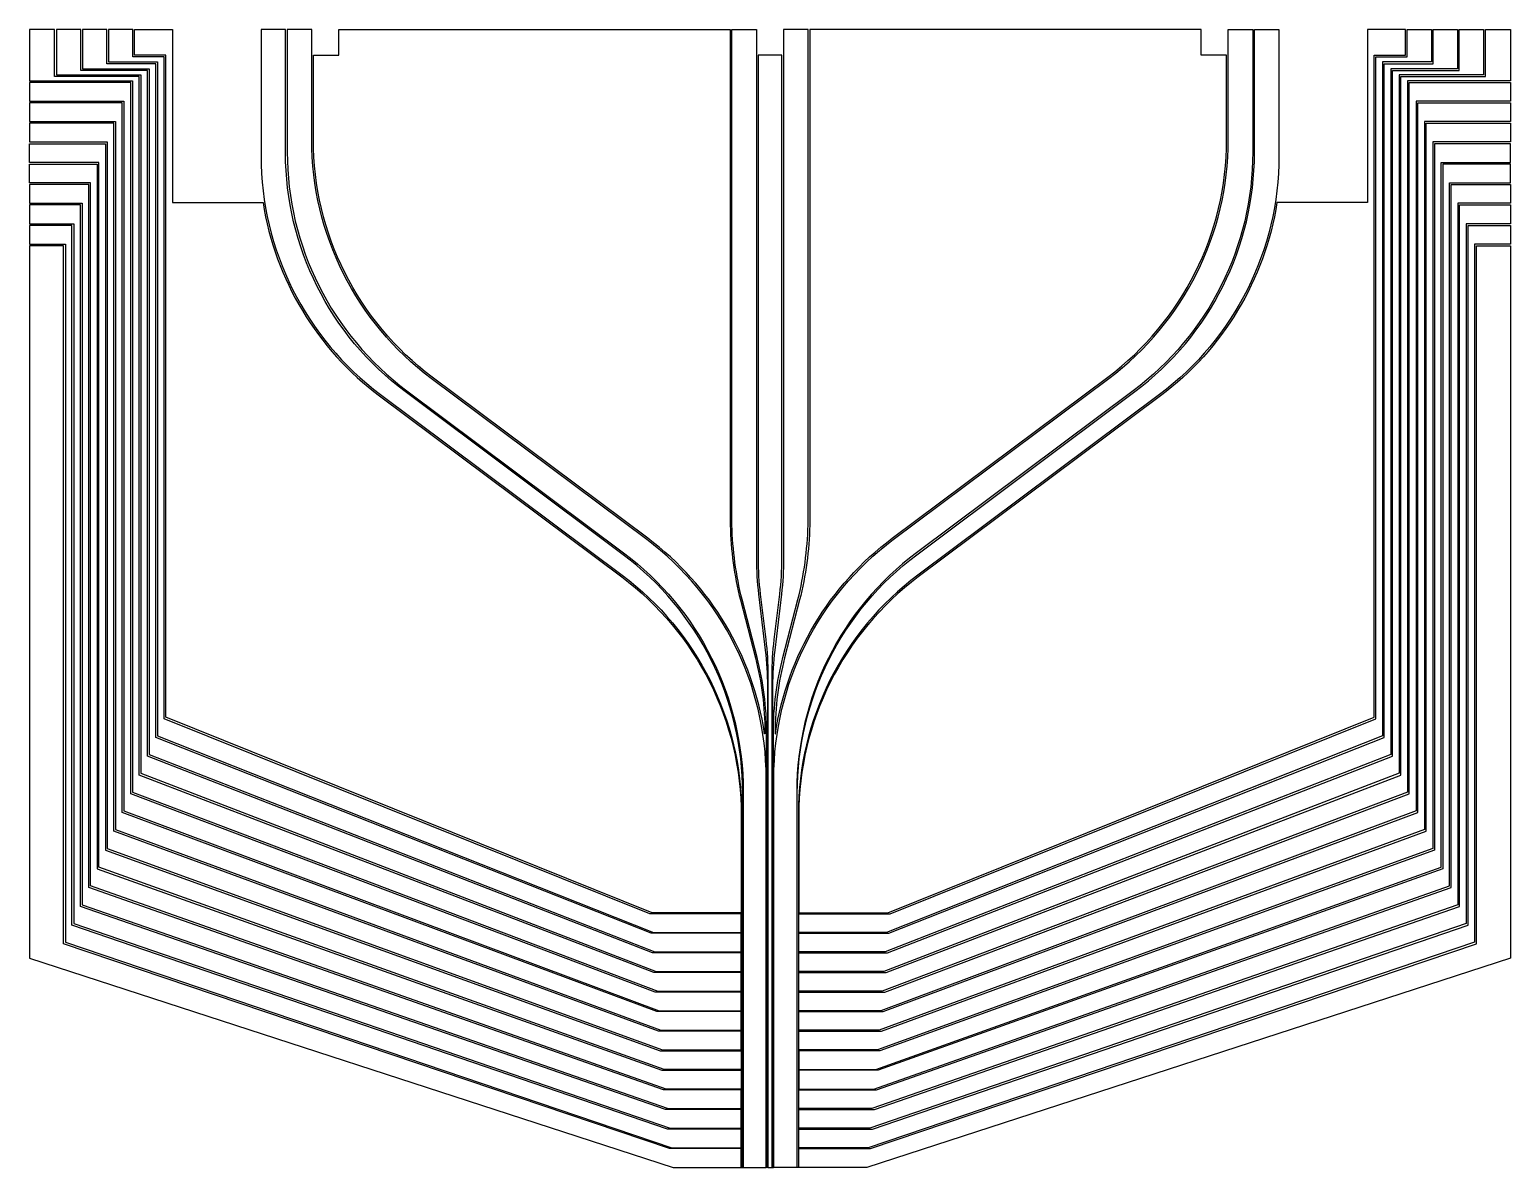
# Model space of a CAD drawing. Header units: millimetres. Extents: x 0 to 17400, y 0 to 13365.
import ezdxf

# ---------------------------------------------------------------- set-up
doc = ezdxf.new("R2010")
doc.units = ezdxf.units.MM
doc.layers.add('Top', color=2, linetype='Continuous')

msp = doc.modelspace()

# ---------------------------------------------------------------- linework, layer by layer
at = {"layer": 'Top'}
for points in [[(7335, 2290), (1286, 4609), (1286, 12815), (294, 12815), (294, 13365), (0, 13365), (0, 12765), (1208, 12765), (1208, 4408), (7381, 2070), (8362, 2070), (8362, 2290)], [(7319, 2520), (1385, 4829), (1385, 12885), (600, 12885), (600, 13365), (314, 13365), (314, 12835), (1306, 12835), (1306, 4629), (7363, 2300), (8362, 2300), (8362, 2520)], [(7303, 2750), (1483, 5049), (1483, 12965), (906, 12965), (906, 13365), (620, 13365), (620, 12905), (1405, 12905), (1405, 4849), (7346, 2530), (8362, 2530), (8362, 2750)], [(7288, 2980), (1582, 5270), (1582, 13045), (1213, 13045), (1213, 13365), (926, 13365), (926, 12985), (1503, 12985), (1503, 5069), (7331, 2760), (8362, 2760), (8362, 2980)], [(10097, 2750), (15917, 5049), (15917, 12965), (16494, 12965), (16494, 13365), (16780, 13365), (16780, 12905), (15995, 12905), (15995, 4849), (10054, 2530), (9038, 2530), (9038, 2750)], [(10112, 2980), (15818, 5270), (15818, 13045), (16187, 13045), (16187, 13365), (16474, 13365), (16474, 12985), (15897, 12985), (15897, 5069), (10069, 2760), (9038, 2760), (9038, 2980)], [(10081, 2520), (16015, 4829), (16015, 12885), (16800, 12885), (16800, 13365), (17086, 13365), (17086, 12835), (16094, 12835), (16094, 4629), (10037, 2300), (9038, 2300), (9038, 2520)], [(10065, 2290), (16114, 4609), (16114, 12815), (17106, 12815), (17106, 13365), (17400, 13365), (17400, 12765), (16192, 12765), (16192, 4408), (10019, 2070), (9038, 2070), (9038, 2290)], [(7352, 2060), (1188, 4388), (1188, 12745), (0, 12745), (0, 12525), (1109, 12525), (1109, 4188), (7399, 1840), (8362, 1840), (8362, 2060)], [(10048, 2060), (16212, 4388), (16212, 12745), (17400, 12745), (17400, 12525), (16291, 12525), (16291, 4188), (10001, 1840), (9038, 1840), (9038, 2060)], [(7370, 1830), (1089, 4168), (1089, 12505), (0, 12505), (0, 12285), (1011, 12285), (1011, 3968), (7418, 1610), (8362, 1610), (8362, 1830)], [(10030, 1830), (16311, 4168), (16311, 12505), (17400, 12505), (17400, 12285), (16389, 12285), (16389, 3968), (9982, 1610), (9038, 1610), (9038, 1830)], [(7389, 1600), (991, 3948), (991, 12265), (0, 12265), (0, 12045), (912, 12045), (912, 3747), (7438, 1380), (8362, 1380), (8362, 1600)], [(10011, 1600), (16409, 3948), (16409, 12265), (17400, 12265), (17400, 12045), (16488, 12045), (16488, 3747), (9962, 1380), (9038, 1380), (9038, 1600)], [(7409, 1370), (8362, 1370), (8362, 1150), (7458, 1150), (814, 3527), (814, 11805), (0, 11805), (0, 12025), (892, 12025), (892, 3727)], [(9991, 1370), (9038, 1370), (9038, 1150), (9942, 1150), (16586, 3527), (16586, 11805), (17400, 11805), (17400, 12025), (16508, 12025), (16508, 3727)], [(7429, 1140), (8362, 1140), (8362, 920), (7480, 920), (715, 3307), (715, 11565), (0, 11565), (0, 11785), (794, 11785), (794, 3507)], [(9971, 1140), (9038, 1140), (9038, 920), (9920, 920), (16685, 3307), (16685, 11565), (17400, 11565), (17400, 11785), (16606, 11785), (16606, 3507)], [(7450, 910), (695, 3287), (695, 11545), (0, 11545), (0, 11325), (617, 11325), (617, 3086), (7502, 690), (8362, 690), (8362, 910)], [(9950, 910), (16705, 3287), (16705, 11545), (17400, 11545), (17400, 11325), (16783, 11325), (16783, 3086), (9898, 690), (9038, 690), (9038, 910)], [(7472, 680), (597, 3066), (597, 11305), (0, 11305), (0, 11085), (518, 11085), (518, 2866), (7525, 460), (8362, 460), (8362, 680)], [(9928, 680), (16803, 3066), (16803, 11305), (17400, 11305), (17400, 11085), (16882, 11085), (16882, 2866), (9875, 460), (9038, 460), (9038, 680)], [(7494, 450), (498, 2846), (498, 11065), (0, 11065), (0, 10845), (420, 10845), (420, 2646), (7548, 230), (8362, 230), (8362, 450)], [(9906, 450), (16902, 2846), (16902, 11065), (17400, 11065), (17400, 10845), (16980, 10845), (16980, 2646), (9852, 230), (9038, 230), (9038, 450)], [(7518, 220), (400, 2626), (400, 10825), (0, 10825), (0, 2456), (7561, 0), (8362, 0), (8362, 220)], [(9882, 220), (17000, 2626), (17000, 10825), (17400, 10825), (17400, 2456), (9839, 0), (9038, 0), (9038, 220)]]:
    msp.add_lwpolyline(points, close=True, dxfattribs=at)
for points in [[(7315, 2990), (1602, 5290), (1602, 13065), (1233, 13065), (1233, 13365), (1680, 13365), (1680, 11335), (2743, 11335, 0.195683), (4112, 9062), (6957, 6936, -0.236485), (8362, 4132), (8362, 2990)], [(8380, 0), (8380, 4394, 0.236485), (6975, 7197), (4412, 9113, -0.236485), (3007, 11917), (3007, 13365), (2720, 13365), (2720, 11882, 0.236485), (4124, 9078), (6962, 6957, -0.236485), (8367, 4154), (8367, 0)], [(8655, 0), (8655, 4572, 0.236486), (7251, 7375), (4719, 9267, -0.236485), (3315, 12071), (3315, 13365), (3027, 13365), (3027, 11927, 0.236485), (4432, 9123), (6980, 7218, -0.236485), (8385, 4415), (8385, 0)], [(3635, 13365), (8233, 13365), (8233, 7544, 0.055265), (8352, 6665), (8529, 5985, -0.063588), (8640, 5111), (8640, 5094, -0.928169), (8636, 5094, 0.197493), (7263, 7391), (4731, 9283, -0.236485), (3335, 12071), (3335, 13065), (3635, 13065)], [(8660, 0), (8660, 5111, 0.063588), (8548, 5990), (8372, 6670, -0.055244), (8253, 7544), (8253, 13365), (8540, 13365), (8540, 7153, 0.030106), (8565, 6733), (8645, 6074, -0.030107), (8670, 5654), (8670, 0)], [(8740, 0), (8740, 5111, -0.063588), (8852, 5990), (9028, 6670, 0.055244), (9147, 7544), (9147, 13365), (9147, 13365), (8860, 13365), (8860, 7153, -0.030106), (8835, 6733), (8755, 6074, 0.030107), (8730, 5654), (8730, 0)], [(8745, 0), (8745, 4572, -0.236486), (10149, 7375), (12681, 9267, 0.236485), (14085, 12071), (14085, 13365), (14373, 13365), (14373, 11927, -0.236485), (12968, 9123), (10420, 7218, 0.236485), (9015, 4415), (9015, 0)], [(9167, 13365), (9167, 7544, -0.055265), (9048, 6665), (8871, 5985, 0.063588), (8760, 5111), (8760, 5094, 0.928169), (8764, 5094, -0.197493), (10137, 7391), (12669, 9283, 0.236485), (14065, 12071), (14065, 13065), (13765, 13065), (13765, 13365)], [(9020, 0), (9020, 4394, -0.236485), (10425, 7197), (12988, 9113, 0.236485), (14393, 11917), (14393, 13365), (14680, 13365), (14680, 11882, -0.236485), (13276, 9078), (10438, 6957, 0.236485), (9033, 4154), (9033, 0)], [(10085, 2990), (15798, 5290), (15798, 13065), (16167, 13065), (16167, 13365), (15720, 13365), (15720, 11335), (14657, 11335, -0.195683), (13288, 9062), (10443, 6936, 0.236485), (9038, 4132), (9038, 2990)], [(8725, 0), (8725, 5779, -0.030107), (8750, 6199), (8815, 6734, 0.030106), (8840, 7155), (8840, 13065), (8560, 13065), (8560, 7155, 0.030106), (8585, 6734), (8650, 6199, -0.030107), (8675, 5779), (8675, 0)]]:
    msp.add_lwpolyline(points, format="xyb", close=True, dxfattribs=at)

doc.saveas('drawing.dxf')
